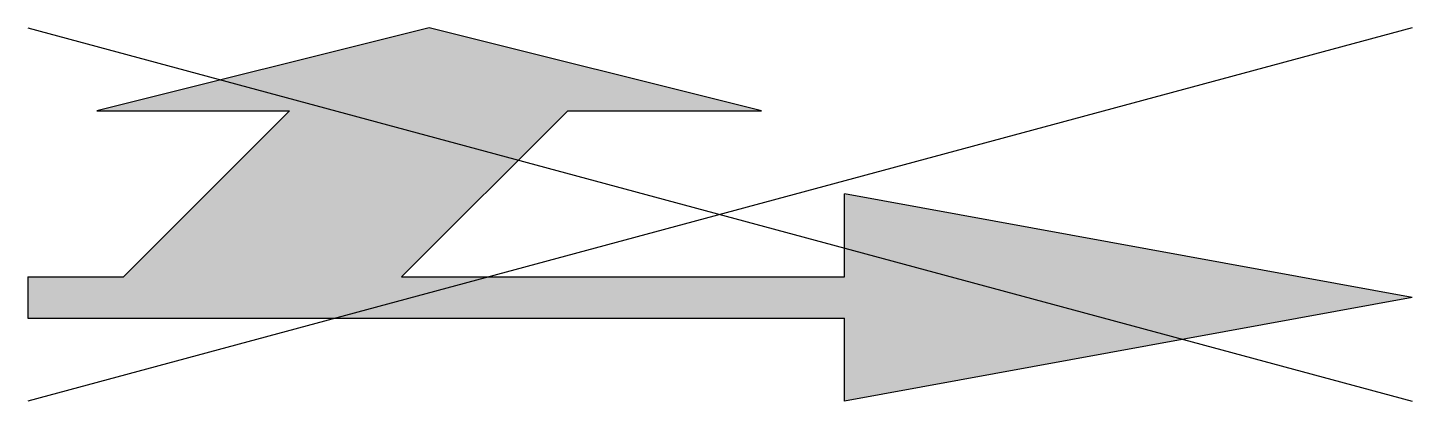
# Model space of a CAD drawing. Header units: metres. Extents: x 0 to 5, y -0.38 to 0.97.
import ezdxf

# ---------------------------------------------------------------- set-up
doc = ezdxf.new("R2010")
doc.units = ezdxf.units.M

msp = doc.modelspace()

# ---------------------------------------------------------------- hatches: boundary and pattern name
h = msp.add_hatch(color=256)
h.paths.add_polyline_path([(2.95, 0.375), (2.95, 0.075), (1.35, 0.075), (1.575, 0.3), (0.5709, 0.3), (0.3459, 0.075), (0, 0.075), (0, -0.075), (2.95, -0.075), (2.95, -0.375), (5, 0)])
h.paths.add_polyline_path([(1.45, 0.975), (0.25, 0.675), (0.9459, 0.675), (0.5709, 0.3), (1.575, 0.3), (1.95, 0.675), (2.65, 0.675)])

# ---------------------------------------------------------------- linework, layer by layer
for p, q in [((1.45, 0.975), (0.25, 0.675)), ((2.65, 0.675), (1.45, 0.975)), ((0.25, 0.675), (0.9459, 0.675)), ((0.3459, 0.075), (0.9459, 0.675)), ((1.35, 0.075), (1.95, 0.675)), ((1.95, 0.675), (2.65, 0.675)), ((2.95, 0.075), (2.95, 0.375)), ((5, 0), (2.95, 0.375)), ((0, 0.075), (0.3459, 0.075)), ((0, 0.075), (0, -0.075)), ((1.35, 0.075), (2.95, 0.075)), ((5, 0), (2.95, -0.375)), ((0, -0.075), (2.95, -0.075)), ((2.95, -0.375), (2.95, -0.075))]:
    msp.add_line(p, q)
at = {"flags": 128}
for points in [[(0, 0.975), (5, -0.375)], [(5, 0.975), (0, -0.375)]]:
    msp.add_lwpolyline(points, dxfattribs=at)

doc.saveas('drawing.dxf')
